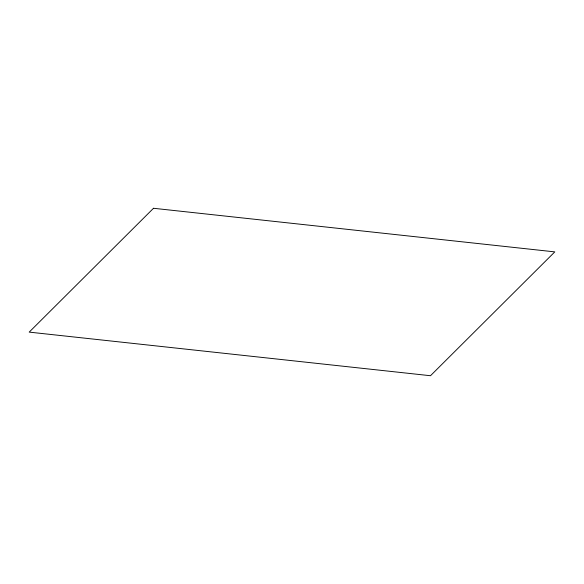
<?xml version="1.0" encoding="UTF-8"?>
<svg xmlns="http://www.w3.org/2000/svg" width="584" height="584" viewBox="0 0 584 584"><rect width="100%" height="100%" fill="white"/><g stroke="black" fill="none" stroke-linecap="round" stroke-linejoin="round"><path stroke-width="0.88" d="M153.504 208.276L29.2 332.121L430.496 375.724L554.8 251.879L153.504 208.276"/></g></svg>
